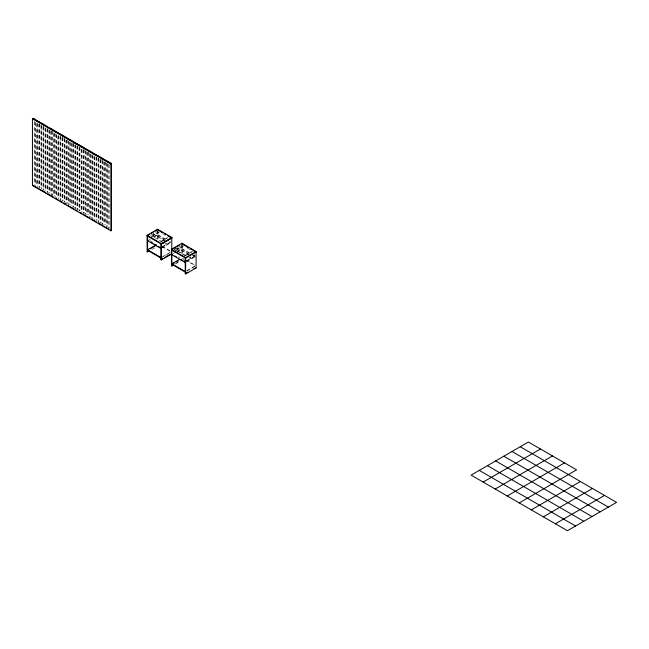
<?xml version="1.0" encoding="UTF-8"?>
<svg xmlns="http://www.w3.org/2000/svg" width="649" height="649" viewBox="0 0 649 649"><rect width="100%" height="100%" fill="white"/><g stroke="black" fill="none" stroke-linecap="round" stroke-linejoin="round"><path stroke-width="0.49" stroke-dasharray="3.25 2.43" d="M150.633 235.319L157.585 231.304M151.444 236.293L159.273 231.782M151.444 236.796L159.273 232.277M153.237 236.982L157.585 234.476L166.355 239.538M148.029 240.495L150.195 239.246M154.113 236.982L158.023 234.727M160.546 241.55L167.499 237.534M161.414 241.542L167.499 238.029M151.939 249.476L155.411 247.464M162.664 246.442L170.484 241.923M162.226 247.188L170.054 242.677M161.358 248.194L170.054 243.172M174.062 249.354L177.542 247.342M162.664 256.509L170.484 251.99M174.062 249.849L181.882 245.338M160.928 258.01L170.484 252.493M174.873 250.822L183.57 245.809M175.749 250.822L183.57 246.304M173.194 253.524L175.798 252.015M176.674 251.512L181.882 248.502L191.885 254.278M177.542 251.512L182.32 248.754M184.843 255.576L191.796 251.561M185.711 255.576L192.664 251.561M175.806 263.251L179.278 261.247M175.368 264.005L180.584 260.995M186.961 260.468L194.781 255.949M186.523 261.223L194.351 256.704M186.523 261.717L194.351 257.207M186.961 270.536L194.781 266.017M186.961 271.039L194.781 266.52M162.575 233.681L165.901 235.603M187.699 248.194L191.025 250.108M169.689 241.46L171.352 242.426M192.721 254.757L195.649 256.452M157.585 234.979L165.089 239.303M181.882 249.005L194.384 256.225M164.651 240.138L153.472 233.681L153.472 236.853M188.948 254.165L177.769 247.715L177.769 250.879L185.509 255.349M165.933 241.379L153.034 233.932L153.034 237.104M154.332 237.347L163.791 242.815M164.651 243.31L166.371 244.3L166.371 241.128M188.948 257.337L190.668 258.326L190.668 255.162M185.07 255.601L177.331 251.131L177.331 247.959L190.23 255.406L190.23 258.578M162.185 246.198L170.517 251.009M186.482 260.225L194.822 265.035M162.185 246.701L170.517 251.512M182.32 258.318L183.983 259.284M184.819 259.762L194.822 265.538M149.724 240.479L154.713 243.351M178.175 256.907L179.838 257.864M183.164 259.778L185.655 261.223M194.351 254.538L194.351 256.201M182.32 244.584L182.32 254.027M181.882 244.332L181.882 253.775M158.023 230.557L158.023 239.002M157.585 230.306L157.585 239.749M109.178 164.586L109.178 228.286M108.74 164.335L108.74 228.034M107.491 164.124L107.491 226.817M107.053 162.858L107.053 226.566M106.623 163.11L106.623 226.817M105.373 161.885L105.373 224.578M104.935 162.136L104.935 224.83M104.505 161.885L104.505 224.578M103.248 161.674L103.248 224.367M102.818 160.417L102.818 225.13M102.38 160.66L102.38 224.367M101.13 159.443L101.13 223.142M100.7 159.686L100.7 223.394M100.262 159.443L100.262 222.136M99.013 159.224L99.013 221.917M98.575 157.967L98.575 221.674M98.145 158.218L98.145 221.917M96.896 156.993L96.896 220.701M96.458 157.245L96.458 219.938M96.028 156.993L96.028 219.687M94.77 156.782L94.77 219.476M94.34 156.531L94.34 219.224M93.91 155.768L93.91 218.462M92.653 155.557L92.653 218.251M92.223 154.795L92.223 218.502M91.785 154.543L91.785 218.251M90.535 154.332L90.535 217.026M90.097 154.081L90.097 216.774M89.667 153.326L89.667 217.026M88.418 152.101L88.418 214.795M87.98 152.353L87.98 215.038M87.55 152.101L87.55 214.795M86.293 151.89L86.293 214.576M85.863 150.625L85.863 214.332M85.433 150.876L85.433 214.576M84.175 149.651L84.175 213.359M83.745 149.903L83.745 213.602M83.307 149.651L83.307 213.359M82.058 149.44L82.058 212.134M81.628 149.189L81.628 211.882M81.19 149.44L81.19 212.134M79.941 147.201L79.941 210.909M79.502 147.453L79.502 211.16M79.073 147.201L79.073 210.909M77.823 145.984L77.823 209.684M77.385 145.733L77.385 209.432M76.955 145.984L76.955 209.684M75.698 144.759L75.698 208.459M75.268 145.011L75.268 208.71M74.83 144.759L74.83 208.459M73.58 143.534L73.58 207.242M73.15 143.283L73.15 206.99M72.712 143.534L72.712 206.228M71.463 143.324L71.463 206.017M71.025 142.561L71.025 205.254M70.595 142.309L70.595 205.003M69.346 142.099L69.346 204.792M68.908 140.841L68.908 204.54M68.478 141.084L68.478 204.792M67.22 139.868L67.22 203.567M66.79 140.111L66.79 203.818M66.36 139.868L66.36 202.553M65.103 139.649L65.103 202.342M64.673 138.391L64.673 202.09M64.235 138.643L64.235 202.342M62.985 137.418L62.985 201.117M62.555 137.669L62.555 201.368M62.117 137.418L62.117 200.111M60.868 137.207L60.868 199.9M60.43 135.941L60.43 199.649M60 136.193L60 199.9M58.751 135.982L58.751 198.675M58.313 135.219L58.313 198.424M57.883 135.982L57.883 197.661M56.625 134.757L56.625 197.45M56.195 134.505L56.195 197.199M55.757 133.743L55.757 197.45M54.508 133.532L54.508 196.225M54.078 132.769L54.078 195.974M53.64 133.532L53.64 195.219M52.391 131.301L52.391 196.014M51.952 131.049L51.952 195.763M51.522 131.301L51.522 195M50.273 131.09L50.273 192.769M49.835 130.327L49.835 193.532M49.405 130.076L49.405 192.769M48.148 129.865L48.148 193.564M47.718 128.599L47.718 192.307M47.288 128.851L47.288 192.558M46.03 128.64L46.03 190.319M45.6 127.877L45.6 191.082M45.162 128.64L45.162 190.319M43.913 127.415L43.913 190.108M43.483 126.157L43.483 189.857M43.045 126.409L43.045 190.108M41.796 126.19L41.796 188.883M41.358 124.933L41.358 188.632M40.928 125.184L40.928 187.877M39.678 123.959L39.678 187.658M39.24 123.708L39.24 187.415M38.81 123.959L38.81 186.652M37.553 123.748L37.553 186.441M37.123 122.986L37.123 186.19M36.685 123.748L36.685 185.427M35.435 122.523L35.435 185.216M35.005 122.272L35.005 185.468M34.567 121.509L34.567 184.202"/><path stroke-width="0.97" d="M32.88 118.516L111.393 163.84L111.393 230.582L110.955 230.825L32.45 185.5L32.45 118.767L33.318 118.264L35.005 119.238L34.567 119.489M35.005 119.74L37.123 120.463L36.685 120.714M37.123 120.965L39.24 121.688L38.81 121.939M39.24 122.182L41.358 122.912L40.928 123.156M41.358 123.407L43.483 124.129L43.045 124.381M43.483 124.632L45.6 125.354L45.162 125.606M45.6 125.857L47.718 126.579L47.288 126.831M47.718 127.082L49.835 127.804L49.405 128.056M49.835 128.307L51.952 129.029L51.522 129.281M51.952 129.524L54.078 130.254L53.64 130.498M54.078 130.749L56.195 131.471L55.757 131.723M56.195 131.974L58.313 132.696L57.883 132.948M58.313 133.199L60.43 133.921L60 134.173M60.43 134.424L62.555 135.146L62.117 135.398M62.555 135.641L64.673 136.371L64.235 136.615M64.673 136.866L66.79 137.588L66.36 137.839M66.79 138.091L68.908 138.813L68.478 139.064M68.908 139.316L71.025 140.038L70.595 140.289M71.025 140.541L73.15 141.263L72.712 141.514M73.15 141.766L75.268 142.488L74.83 142.739M75.268 142.983L77.385 143.705L76.955 143.956M77.385 144.208L79.502 144.93L79.073 145.181M79.502 145.433L81.628 146.155L81.19 146.406M81.628 146.658L83.745 147.38L83.307 147.631M83.745 147.883L85.863 148.605L85.433 148.856M85.863 149.1L87.98 149.83L87.55 150.073M87.98 150.325L90.097 151.047L89.667 151.298M90.097 151.55L92.223 152.272L91.785 152.523M32.45 185.5L32.88 185.257L38.121 188.275M92.223 152.775L94.34 153.497L93.91 153.748M94.34 154L96.458 154.722L96.028 154.973M96.458 155.225L98.575 155.947L98.145 156.198M38.81 188.672L39.24 188.421M98.575 156.441L100.7 157.163L100.262 157.415M100.7 157.666L102.818 158.388L102.38 158.64M43.483 191.374L43.913 191.122M102.818 158.891L104.935 159.613L104.505 159.865M104.935 160.116L107.053 160.838L106.623 161.09M107.053 161.341L109.178 162.063L108.74 162.315M109.178 162.558L111.295 163.288L110.857 163.532M32.45 118.767L110.955 164.092L111.393 163.84M55.757 198.464L56.195 198.213M60.43 201.158L60.868 200.906M64.673 203.608L65.103 203.356M72.712 208.248L73.15 207.996M81.628 213.391L82.058 213.14M90.097 217.788L89.667 218.04L83.478 214.462M93.91 220.482L94.34 220.238M98.575 223.183L99.013 222.932M100.7 224.408L101.13 224.156M110.857 230.273L111.295 230.022M149.327 250.976L147.161 251.731L147.063 235.327L157.585 229.251L171.88 237.502L171.88 238.005L161.358 244.081L147.063 235.822L149.765 234.321M151.444 233.291L153.245 232.31M154.957 231.271L157.585 229.746L159.265 230.719M148.029 240.495L147.591 240.747L160.928 248.445L161.358 248.194M156.279 244.795L147.591 249.808L160.928 257.507M150.203 248.81L155.411 245.801M147.161 251.731L148.897 250.725M161.358 243.521L160.928 243.773L160.928 259.681L161.358 259.924L171.79 253.905M147.063 235.327L161.358 243.578L171.88 237.502M161.358 244.024L171.79 238.005L171.79 249.93M171.36 249.354L181.882 243.278L196.185 251.528L196.185 252.031L185.655 258.107L171.36 249.857L171.36 249.354L185.655 257.604L196.185 251.528M173.113 248.843L175.749 247.318M177.502 246.312L179.278 245.338M172.326 249.857L171.888 250.1L171.888 266.009L171.458 265.757L171.458 249.857M181.882 244.332L182.32 244.081M160.928 259.681L162.664 258.675M164.4 257.669L170.484 254.157M179.708 259.324L171.888 263.843L185.225 271.542M172.764 263.843L174.5 262.837M176.236 261.831L177.972 260.825M171.888 266.009L173.632 265.003M186.093 273.205L187.829 272.199M193.913 268.686L196.087 267.94L196.087 252.031L195.649 251.78M185.225 257.799L185.225 273.708L185.655 273.959L196.087 267.94M483.14 482.069L540.455 448.986M495.179 489.022L552.494 455.931M507.218 495.974L564.533 462.883M519.257 502.926L576.572 469.835L528.408 442.034L471.093 475.117L567.421 530.736L616.55 502.375L520.222 446.755M531.304 509.879L580.425 481.517M543.343 516.831L592.472 488.47M555.382 523.784L604.511 495.422M160.952 231.693L162.631 232.658M164.311 233.632L165.998 234.605M167.677 235.579L171.88 238.005M185.249 245.72L181.882 243.278M186.928 246.693L188.616 247.658M190.295 248.632L191.974 249.605M193.662 250.571L196.185 252.031M158.023 230.054L157.585 229.251M159.686 231.02L161.35 231.977M168.854 236.309L170.517 237.274M181.882 243.829L183.983 245.046M185.655 246.012L187.318 246.969M192.315 249.857L194.822 251.301M151.363 242.418L153.026 243.383M154.689 244.349L156.36 245.306M158.023 246.271L159.695 247.228M174.824 255.966L176.487 256.931M180.657 259.332L182.32 260.298M183.992 261.263L185.655 262.22M171.888 254.773L185.225 262.472M512.037 451.485L608.364 507.096M147.591 250.311L160.928 258.01M171.888 264.338L185.225 272.036M503.851 456.215L600.171 511.826M39.865 189.281L45.965 192.81M47.71 193.816L51.522 196.014M51.952 196.266L53.818 197.337M55.563 198.351L58.183 199.86M59.927 200.865L61.671 201.871M63.415 202.877L66.028 204.394M67.772 205.4L70.595 207.023M71.025 207.274L73.881 208.921M75.625 209.927L77.369 210.941M79.989 212.45L81.733 213.456M91.331 218.997L96.563 222.015M98.307 223.021L100.92 224.538M102.664 225.544L104.505 226.598M104.935 226.85L108.772 229.065M495.658 460.936L591.985 516.555M487.472 465.666L583.8 521.277M479.286 470.395L575.614 526.006M185.655 257.604L185.655 273.959M161.358 243.578L161.358 259.924M147.591 236.074L147.591 251.982M110.955 164.092L110.955 230.825"/></g></svg>
